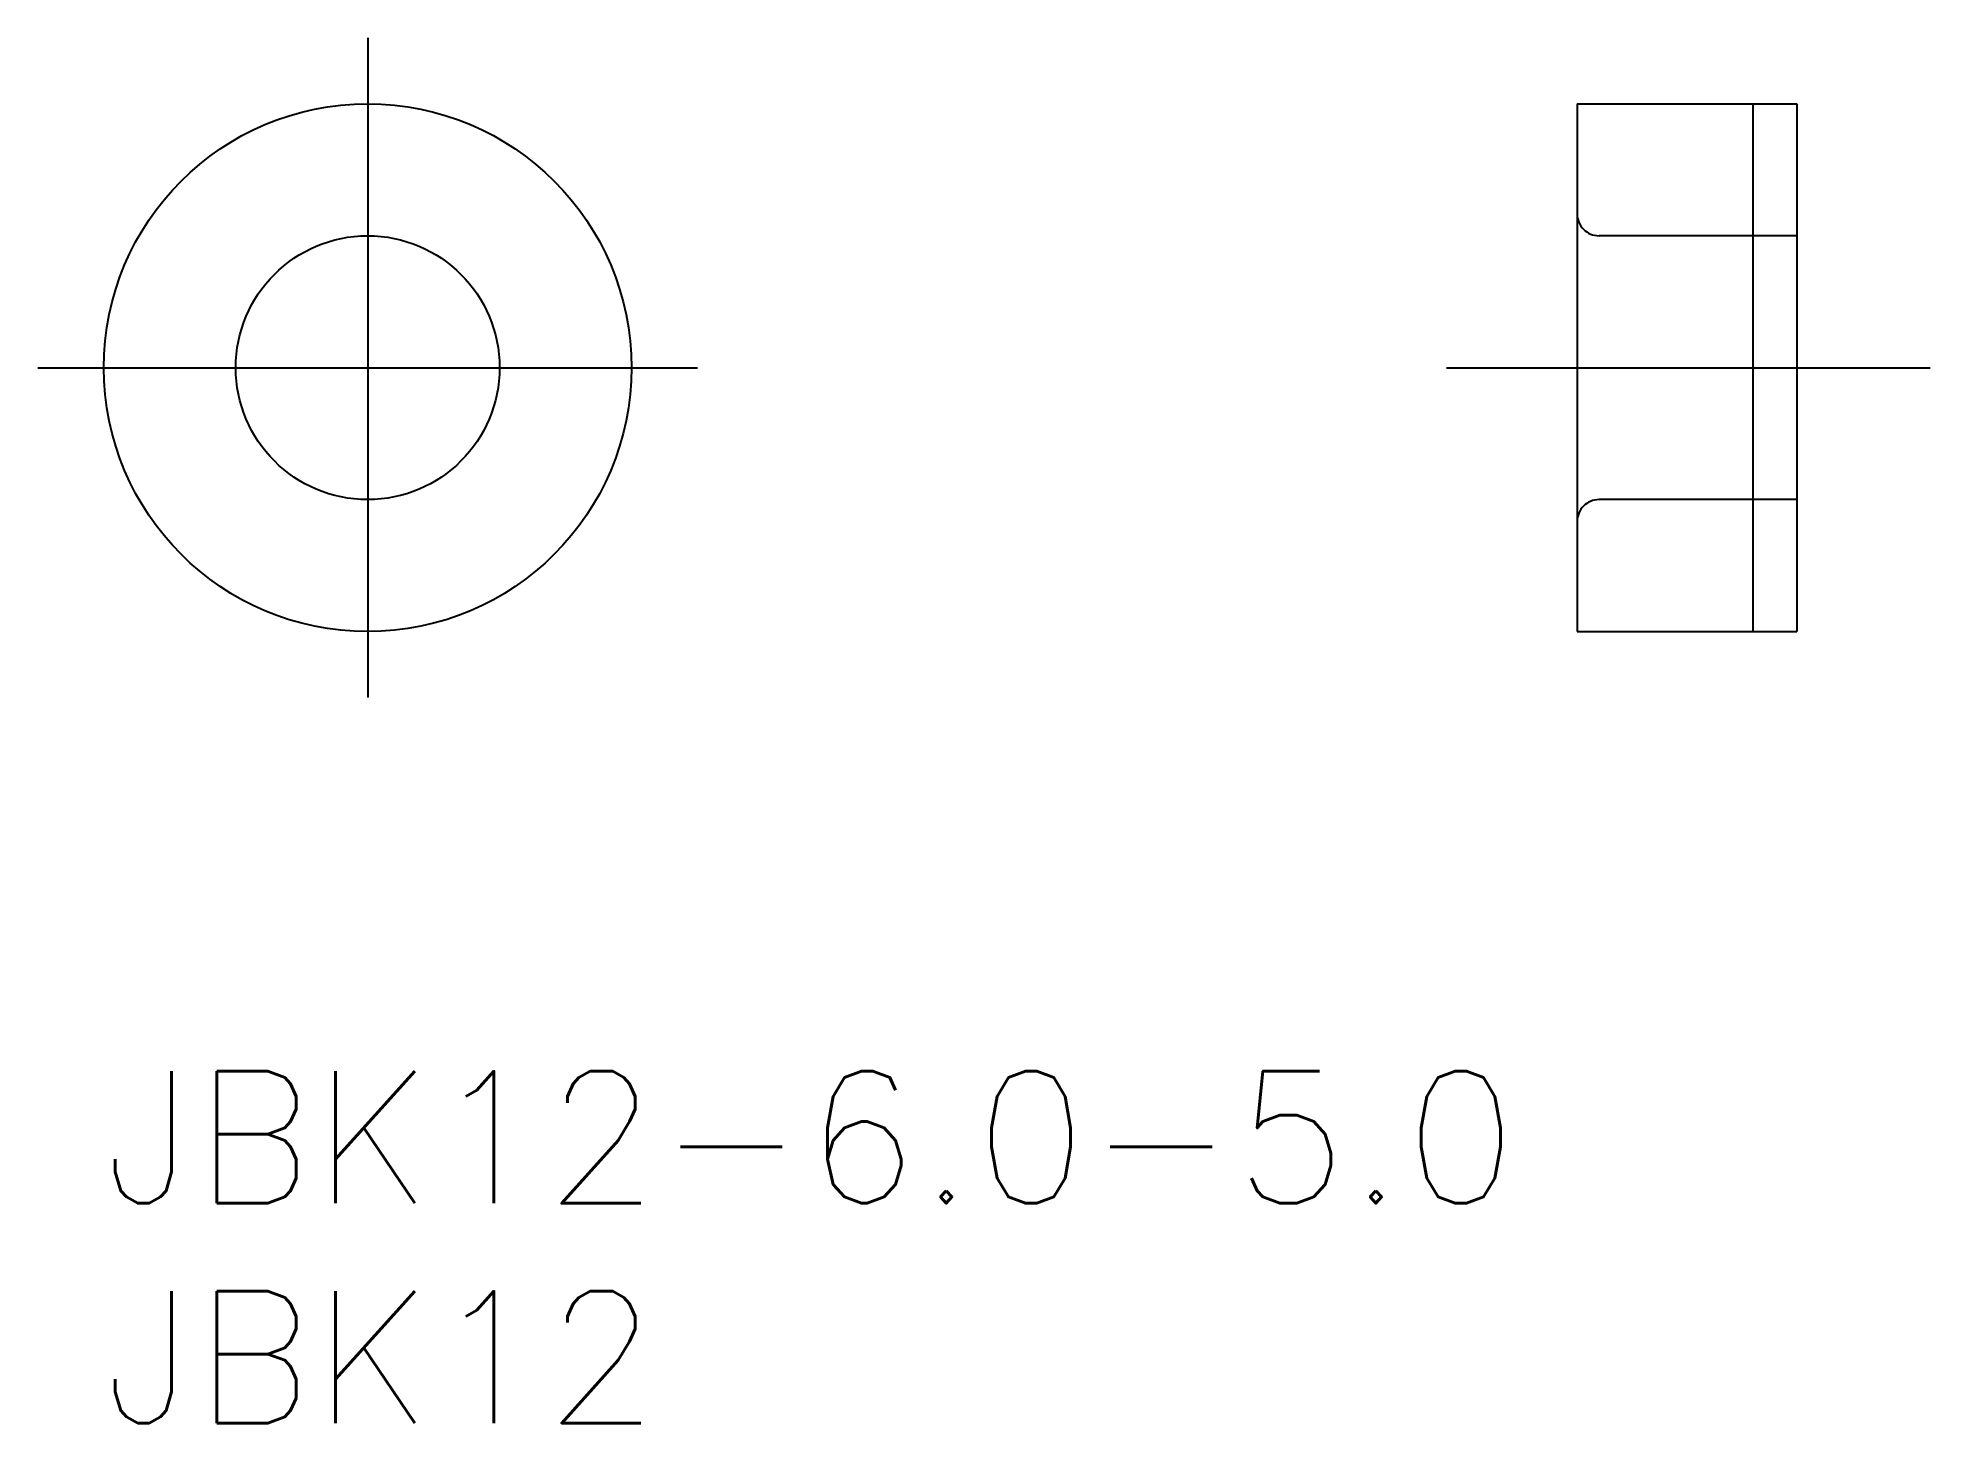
# Model space of a CAD drawing. Extents: x -1.5 to 41.5, y -8 to 23.5.
import ezdxf

# ---------------------------------------------------------------- set-up
doc = ezdxf.new("R2010")
doc.units = 0
doc.header["$LTSCALE"] = 0.5
doc.linetypes.add('CENTER', pattern=[50.8, 31.75, -6.35, 6.35, -6.35])
doc.linetypes.add('DASHED', pattern=[19.05, 12.7, -6.35])
for name, color, linetype in [('MSM_CENTER', 1, 'CENTER'), ('MSM_CONTINUOUS', 7, 'CONTINUOUS'), ('MSM_DASHED', 4, 'DASHED'), ('MSM_NARROW', 5, 'CONTINUOUS'), ('MSM_PART_NUMBER', 7, 'CONTINUOUS')]:
    doc.layers.add(name, color=color, linetype=linetype)
doc.styles.get("Standard").update_dxf_attribs({"font": 'txt.shx', "height": 3, "bigfont": 'bigfont.shx'})

# ---------------------------------------------------------------- blocks, each defined once
blk = doc.blocks.new('*U9')
at = {"layer": 'MSM_PART_NUMBER'}
blk.add_text('JBK12-6.0-5.0', height=3, dxfattribs=at).set_placement((0, -3))
blk = doc.blocks.new('*U10')
at = {"layer": 'MSM_PART_NUMBER'}
blk.add_text('JBK12', height=3, dxfattribs=at).set_placement((0, -8))

msp = doc.modelspace()

# ---------------------------------------------------------------- linework, layer by layer
at = {"layer": 'MSM_CENTER'}
for p, q in [((6, 23.5), (6, 8.5)), ((-1.5, 16), (13.5, 16)), ((30.53, 16), (41.53, 16))]:
    msp.add_line(p, q, dxfattribs=at)
at = {"layer": 'MSM_CONTINUOUS'}
for p, q in [((33.5, 22), (38.5, 22)), ((33.5, 22), (33.5, 10)), ((38.5, 22), (38.5, 10)), ((33.5, 10), (38.5, 10))]:
    msp.add_line(p, q, dxfattribs=at)
for radius in [6, 3]:
    msp.add_circle((6, 16), radius, dxfattribs=at)
at = {"layer": 'MSM_DASHED'}
for p, q in [((38.5, 19), (34, 19)), ((38.5, 13), (34, 13))]:
    msp.add_line(p, q, dxfattribs=at)
for centre, start, end in [((34, 19.5), 180, 270), ((34, 12.5), 90, 180)]:
    msp.add_arc(centre, 0.5, start, end, dxfattribs=at)
at = {"layer": 'MSM_NARROW'}
msp.add_line((37.5, 22), (37.5, 10), dxfattribs=at)

# ---------------------------------------------------------------- block references
at = {"layer": 'MSM_CONTINUOUS'}
for name in ['*U9', '*U10']:
    msp.add_blockref(name, (0, 0), dxfattribs=at)

doc.saveas('drawing.dxf')
